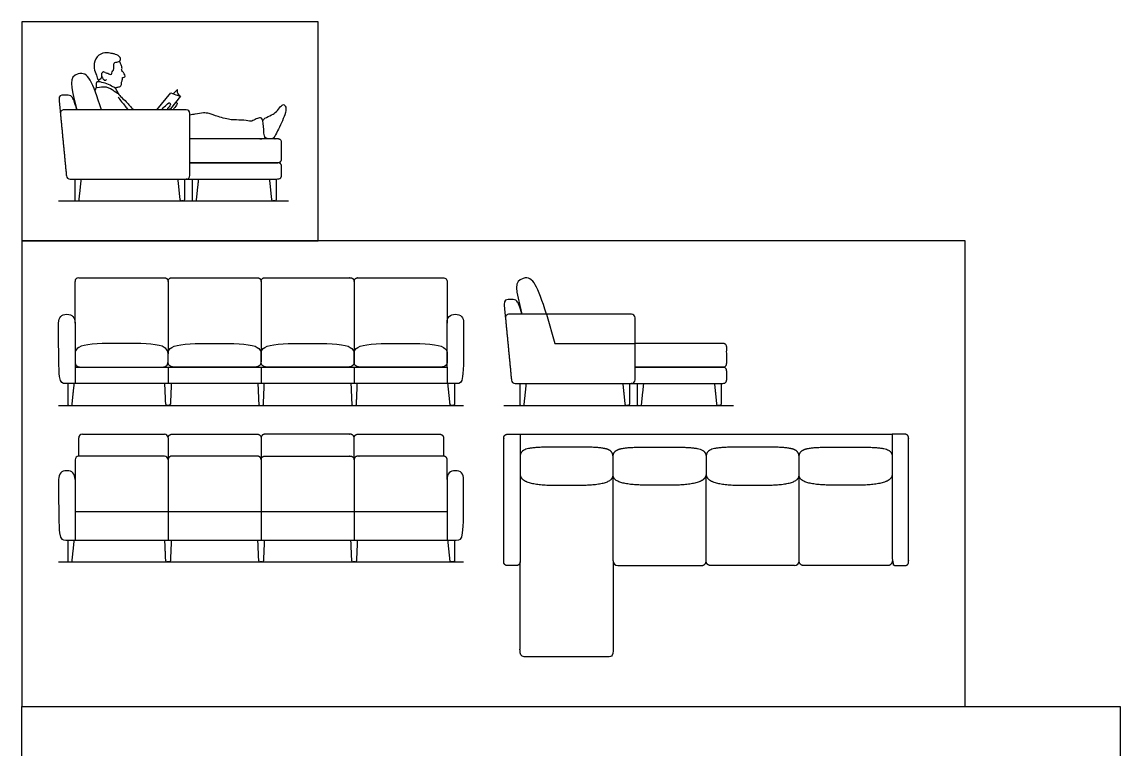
# Model space of a CAD drawing. Header units: metres. Extents: x 0 to 74.2, y -1.2 to 25.5.
# Drawn here: x 27.94 to 35.59, y 17.63 to 22.7 of the extents above; entities that cross this region are included whole.
import ezdxf

# ---------------------------------------------------------------- set-up
doc = ezdxf.new("R2010")
doc.units = ezdxf.units.M
doc.header["$MEASUREMENT"] = 0
for name, color, linetype, true_color in [('AG-DETAIL-DIAGRAM', 7, 'Continuous', 0xccff66), ('AG-DETAILS', 7, 'Continuous', 0x66ffff), ('AG-DIAGRAM', 7, 'Continuous', 0xfecc66), ('AG-FURNITURE', 7, 'Continuous', 0x66ccff), ('AG-PEOPLE', 7, 'Continuous', 0xfc6666), ('X-VPRT', 6, 'Continuous', 0xff00ff)]:
    doc.layers.add(name, color=color, linetype=linetype, true_color=true_color)

msp = doc.modelspace()

# ---------------------------------------------------------------- linework, layer by layer
at = {"layer": 'AG-DETAIL-DIAGRAM'}
msp.add_lwpolyline([(31.5925, 20.6609), (31.6497, 20.4577), (32.2085, 20.4577)], dxfattribs=at)
at = {"layer": 'AG-DETAILS'}
for p, q in [((28.3096, 20.2926), (28.3096, 20.1783)), ((30.9004, 20.2926), (30.9004, 20.1783)), ((28.3097, 19.5097), (28.3097, 19.0887)), ((30.9004, 19.5097), (30.9004, 19.0887)), ((28.3097, 19.2874), (30.9004, 19.2874))]:
    msp.add_line(p, q, dxfattribs=at)
for points in [[(28.9573, 20.2926), (28.9573, 20.1783)], [(29.605, 20.2926), (29.605, 20.1783)], [(30.2527, 20.2926), (30.2527, 20.1783)], [(28.9573, 19.6475), (28.9573, 19.0887)], [(29.605, 19.6475), (29.605, 19.0887)], [(30.2527, 19.6475), (30.2527, 19.0887)]]:
    msp.add_lwpolyline(points, dxfattribs=at)
at = {"layer": 'AG-DIAGRAM'}
for p, q in [((28.1953, 21.4492), (29.7963, 21.4492)), ((28.1953, 20.0259), (31.0147, 20.0259)), ((31.2941, 20.0259), (32.8951, 20.0259)), ((28.1953, 18.9363), (31.0147, 18.9363))]:
    msp.add_line(p, q, dxfattribs=at)
at = {"layer": 'AG-FURNITURE'}
for p, q in [((28.3096, 20.5993), (28.3096, 20.8895)), ((28.335, 20.9149), (28.9319, 20.9149)), ((28.3605, 19.8253), (28.9319, 19.8253)), ((31.4081, 19.8253), (33.9996, 19.8253)), ((28.3351, 19.6729), (28.3351, 19.7999)), ((28.9573, 19.7999), (28.9573, 19.6475)), ((30.2527, 19.6475), (30.2527, 19.7999)), ((28.9319, 19.6729), (28.3351, 19.6729)), ((32.0557, 18.943), (32.0557, 19.5418)), ((32.7034, 18.943), (32.7034, 19.5418)), ((32.7034, 18.943), (32.7034, 19.5418)), ((33.3511, 18.943), (33.3511, 19.5418)), ((32.0878, 18.9109), (32.6713, 18.9109)), ((33.319, 18.9109), (32.7355, 18.9109))]:
    msp.add_line(p, q, dxfattribs=at)
for points in [[(28.9573, 20.8895), (28.9573, 20.3848)], [(29.605, 20.8895), (29.605, 20.3848)], [(30.2527, 20.8895), (30.2527, 20.3848)], [(29.605, 19.7999), (29.605, 19.6475)]]:
    msp.add_lwpolyline(points, dxfattribs=at)
for centre, radius, start, end in [((28.2331, 22.0588), 0.0254, 90, 185.5), ((29.0843, 22.0588), 0.0254, 0, 90), ((28.2747, 21.627), 0.0254, 185.5, 270), ((29.0843, 21.627), 0.0254, 270, 0), ((28.3164, 21.4574), 0.00824, 180, 270), ((28.3298, 21.4574), 0.00824, 270, 354.05714), ((29.05, 21.4574), 0.00824, 185.94286, 270), ((29.0634, 21.4574), 0.00824, 270, 0), ((29.1338, 21.4574), 0.00824, 180, 270), ((29.1472, 21.4574), 0.00824, 270, 354.05714), ((29.6881, 21.4574), 0.00824, 185.94286, 270), ((29.7015, 21.4574), 0.00824, 270, 0), ((28.335, 20.8895), 0.0254, 90, 180), ((31.3319, 20.6355), 0.0254, 90, 185.5), ((32.1831, 20.6355), 0.0254, 0, 90), ((31.3735, 20.2037), 0.0254, 185.5, 270), ((32.1831, 20.2037), 0.0254, 270, 0), ((28.2676, 20.0341), 0.00824, 180, 270), ((28.281, 20.0341), 0.00824, 270, 354.05714), ((28.9502, 20.035, 0.2674), 0.00918, 182.47645, 270), ((28.9644, 20.035, 0.2674), 0.00918, 270, 357.52355), ((29.5979, 20.035, 0.2674), 0.00918, 182.47645, 270), ((29.6121, 20.035, 0.2674), 0.00918, 270, 357.52355), ((30.2457, 20.035, 0.2674), 0.00918, 182.47645, 270), ((30.2598, 20.035, 0.2674), 0.00918, 270, 357.52355), ((31.4152, 20.0341), 0.00824, 180, 270), ((31.4286, 20.0341), 0.00824, 270, 354.05714), ((32.1488, 20.0341), 0.00824, 185.94286, 270), ((32.1622, 20.0341), 0.00824, 270, 0), ((32.2326, 20.0341), 0.00824, 180, 270), ((32.246, 20.0341), 0.00824, 270, 354.05714), ((32.7869, 20.0341), 0.00824, 185.94286, 270), ((32.8003, 20.0341), 0.00824, 270, 0), ((28.3605, 19.7999), 0.0254, 90, 180), ((28.9319, 19.7999), 0.0254, 360, 90), ((28.3351, 19.6475), 0.0254, 90, 180), ((28.9319, 19.6475), 0.0254, 0, 90), ((28.2677, 18.9446), 0.00824, 180, 270), ((28.2811, 18.9446), 0.00824, 270, 354.05714), ((28.9502, 18.9455), 0.00918, 182.47645, 270), ((28.9644, 18.9455), 0.00918, 270, 357.52355), ((29.5979, 18.9455), 0.00918, 182.47645, 270), ((29.6121, 18.9455), 0.00918, 270, 357.52355), ((30.2457, 18.9455), 0.00918, 182.47645, 270), ((30.2598, 18.9455), 0.00918, 270, 357.52355), ((32.0878, 18.943), 0.0321, 180, 270), ((33.319, 18.943), 0.0321, 270, 360)]:
    msp.add_arc(centre, radius, start, end, dxfattribs=at)
for points, knots in [([(28.4937, 22.0842), (28.4311, 22.2765), (28.402, 22.3553), (28.3312, 22.3339), (28.2637, 22.3132), (28.2773, 22.2645), (28.3223, 22.0842)], [-1.051115, -1.051115, -1.051115, -1.051115, 0.092872, 0.092872, 0.092872, 1.100489, 1.100489, 1.100489, 1.100489]), ([(28.3223, 22.0842), (28.3053, 22.14), (28.2911, 22.1858), (28.2485, 22.1858), (28.2339, 22.1858), (28.1953, 22.1858), (28.1986, 22.1515), (28.2017, 22.1197), (28.2048, 22.088), (28.2078, 22.0563)], [0.0037478, 0.0037478, 0.0037478, 0.0037478, 0.1850645, 0.370129, 0.5551935, 0.740258, 0.740258, 0.740258, 0.9863857, 0.9863857, 0.9863857, 0.9863857]), ([(31.5925, 20.6609), (31.5299, 20.8532), (31.5008, 20.932), (31.43, 20.9106), (31.3625, 20.8899), (31.3761, 20.8412), (31.4211, 20.6609)], [-1.051115, -1.051115, -1.051115, -1.051115, 0.092872, 0.092872, 0.092872, 1.100489, 1.100489, 1.100489, 1.100489]), ([(31.4211, 20.6609), (31.4041, 20.7167), (31.3899, 20.7625), (31.3473, 20.7625), (31.3327, 20.7625), (31.2941, 20.7625), (31.2974, 20.7282), (31.3005, 20.6965), (31.3036, 20.6647), (31.3066, 20.633)], [0.0037478, 0.0037478, 0.0037478, 0.0037478, 0.1850645, 0.370129, 0.5551935, 0.740258, 0.740258, 0.740258, 0.9863857, 0.9863857, 0.9863857, 0.9863857]), ([(28.97, 20.1783), (30.6972, 20.1783), (30.8369, 20.1783), (30.9639, 20.1783), (30.9894, 20.1783), (31.0147, 20.1783), (31.0147, 20.3762), (31.0147, 20.5993), (31.0147, 20.6403), (30.9957, 20.6609), (30.9576, 20.6609), (30.9195, 20.6609), (30.9004, 20.6403), (30.9004, 20.5993), (30.9004, 20.497), (30.9004, 20.3948), (30.9004, 20.2926), (30.7861, 20.2926), (30.6718, 20.2926), (28.97, 20.2926), (28.5382, 20.2926), (28.4239, 20.2926), (28.3096, 20.2926), (28.3096, 20.3948), (28.3096, 20.497), (28.3096, 20.5993), (28.3096, 20.6403), (28.2906, 20.6609), (28.2525, 20.6609), (28.2144, 20.6609), (28.1953, 20.6403), (28.1953, 20.5993), (28.1953, 20.3762), (28.1953, 20.1783), (28.2206, 20.1783), (28.2461, 20.1783), (28.3731, 20.1783), (28.5128, 20.1783), (28.97, 20.1783)], [-3.270833, -3.270833, -3.270833, -3.270833, -1.895833, -1.895833, -1.895833, -1.142701, -0.389568, -0.389568, -0.389568, 0, 0, 0, 0.389568, 0.389568, 0.389568, 1.395833, 1.395833, 1.395833, 2.520833, 2.520833, 2.520833, 3.645833, 3.645833, 3.645833, 4.652099, 4.652099, 4.652099, 5.041667, 5.041667, 5.041667, 5.431235, 5.431235, 5.431235, 6.184367, 6.9375, 6.9375, 6.9375, 8.3125, 8.3125, 8.3125, 8.3125]), ([(28.355, 20.2926), (28.3096, 20.2926), (28.3096, 20.3422), (28.3096, 20.3716), (28.3096, 20.4577), (28.56, 20.4577), (28.6335, 20.4577), (28.7069, 20.4577), (28.9573, 20.4577), (28.9573, 20.3716), (28.9573, 20.3422), (28.9573, 20.2926), (28.9119, 20.2926), (28.7284, 20.2926), (28.5385, 20.2926), (28.355, 20.2926)], [-1.815711, -1.815711, -1.815711, -1.815711, -1.361783, -0.907855, -0.453928, 0, 0, 0, 0.453928, 0.907855, 1.361783, 1.815711, 1.815711, 1.815711, 3.684426, 3.684426, 3.684426, 3.684426]), ([(29.5595, 20.2926), (29.605, 20.2926), (29.605, 20.3422), (29.605, 20.3716), (29.605, 20.4577), (29.3545, 20.4577), (29.2811, 20.4577), (29.2077, 20.4577), (28.9572, 20.4577), (28.9572, 20.3716), (28.9572, 20.3422), (28.9572, 20.2926), (29.0026, 20.2926), (29.1862, 20.2926), (29.376, 20.2926), (29.5595, 20.2926)], [-1.815711, -1.815711, -1.815711, -1.815711, -1.361783, -0.907855, -0.453928, 0, 0, 0, 0.453928, 0.907855, 1.361783, 1.815711, 1.815711, 1.815711, 3.684426, 3.684426, 3.684426, 3.684426]), ([(30.2073, 20.2926), (30.2527, 20.2926), (30.2527, 20.3422), (30.2527, 20.3716), (30.2527, 20.4577), (30.0023, 20.4577), (29.9288, 20.4577), (29.8554, 20.4577), (29.605, 20.4577), (29.605, 20.3716), (29.605, 20.3422), (29.605, 20.2926), (29.6504, 20.2926), (29.8339, 20.2926), (30.0238, 20.2926), (30.2073, 20.2926)], [-1.815711, -1.815711, -1.815711, -1.815711, -1.361783, -0.907855, -0.453928, 0, 0, 0, 0.453928, 0.907855, 1.361783, 1.815711, 1.815711, 1.815711, 3.684426, 3.684426, 3.684426, 3.684426]), ([(30.855, 20.2926), (30.9004, 20.2926), (30.9004, 20.3422), (30.9004, 20.3716), (30.9004, 20.4577), (30.65, 20.4577), (30.5766, 20.4577), (30.5031, 20.4577), (30.2527, 20.4577), (30.2527, 20.3716), (30.2527, 20.3422), (30.2527, 20.2926), (30.2981, 20.2926), (30.4816, 20.2926), (30.6715, 20.2926), (30.855, 20.2926)], [-1.815711, -1.815711, -1.815711, -1.815711, -1.361783, -0.907855, -0.453928, 0, 0, 0, 0.453928, 0.907855, 1.361783, 1.815711, 1.815711, 1.815711, 3.684426, 3.684426, 3.684426, 3.684426]), ([(28.3097, 19.5097), (28.3097, 19.5508), (28.2906, 19.5713), (28.2525, 19.5713), (28.2144, 19.5713), (28.1954, 19.5508), (28.1954, 19.5097), (28.1954, 19.2866), (28.1954, 19.0887), (28.2207, 19.0887), (28.2462, 19.0887), (28.3732, 19.0887), (28.5129, 19.0887), (28.97, 19.0887), (30.6972, 19.0887), (30.8369, 19.0887), (30.9639, 19.0887), (30.9894, 19.0887), (31.0147, 19.0887), (31.0147, 19.2866), (31.0147, 19.5097), (31.0147, 19.5508), (30.9957, 19.5713), (30.9576, 19.5713), (30.9195, 19.5713), (30.9004, 19.5508), (30.9004, 19.5097)], [-6.931235, -6.931235, -6.931235, -6.931235, -6.541667, -6.541667, -6.541667, -6.152099, -6.152099, -6.152099, -5.398966, -4.645833, -4.645833, -4.645833, -3.270833, -3.270833, -3.270833, -1.895833, -1.895833, -1.895833, -1.142701, -0.389568, -0.389568, -0.389568, 0, 0, 0, 0.389568, 0.389568, 0.389568, 0.389568])]:
    msp.add_open_spline(points, degree=3, knots=knots, dxfattribs=at)
for points in [[(28.2078, 22.0563), (28.2286, 21.8404), (28.2494, 21.6245)], [(29.0843, 22.0842), (28.6587, 22.0842), (28.2331, 22.0842)], [(29.1097, 21.627), (29.1097, 21.8429), (29.1097, 22.0588)], [(28.2747, 21.6016), (28.6795, 21.6016), (29.0843, 21.6016)], [(28.3082, 21.6016), (28.3082, 21.5295), (28.3082, 21.4574)], [(28.338, 21.4566), (28.3456, 21.5291), (28.3531, 21.6016)], [(29.0418, 21.4566), (29.0343, 21.5291), (29.0267, 21.6016)], [(29.0716, 21.6016), (29.0716, 21.5295), (29.0716, 21.4574)], [(29.1255, 21.6016), (29.1255, 21.5295), (29.1255, 21.4574)], [(29.1554, 21.4566), (29.1629, 21.5291), (29.1705, 21.6016)], [(29.6799, 21.4566), (29.6724, 21.5291), (29.6648, 21.6016)], [(29.7097, 21.6016), (29.7097, 21.5295), (29.7097, 21.4574)], [(28.3164, 21.4492), (28.3231, 21.4492), (28.3298, 21.4492)], [(29.0634, 21.4492), (29.0567, 21.4492), (29.05, 21.4492)], [(29.1338, 21.4492), (29.1405, 21.4492), (29.1472, 21.4492)], [(29.7015, 21.4492), (29.6948, 21.4492), (29.6881, 21.4492)], [(32.1831, 20.6609), (31.7575, 20.6609), (31.3319, 20.6609)], [(31.3066, 20.633), (31.3274, 20.4171), (31.3482, 20.2012)], [(32.2085, 20.2037), (32.2085, 20.4196), (32.2085, 20.6355)], [(28.2594, 20.1783), (28.2594, 20.1062), (28.2594, 20.0341)], [(28.2892, 20.0333), (28.2967, 20.1058), (28.3043, 20.1783)], [(28.9411, 20.0347, 0.2674), (28.938, 20.1065, 0.2674), (28.9348, 20.1783, 0.2674)], [(28.9798, 20.1783, 0.2674), (28.9767, 20.1065, 0.2674), (28.9736, 20.0347, 0.2674)], [(29.5826, 20.1783, 0.2674), (29.5857, 20.1065, 0.2674), (29.5888, 20.0347, 0.2674)], [(29.6213, 20.0347, 0.2674), (29.6244, 20.1065, 0.2674), (29.6275, 20.1783, 0.2674)], [(30.2303, 20.1783, 0.2674), (30.2334, 20.1065, 0.2674), (30.2365, 20.0347, 0.2674)], [(30.269, 20.0347, 0.2674), (30.2721, 20.1065, 0.2674), (30.2752, 20.1783, 0.2674)], [(31.3735, 20.1783), (31.7783, 20.1783), (32.1831, 20.1783)], [(31.407, 20.1783), (31.407, 20.1062), (31.407, 20.0341)], [(31.4368, 20.0333), (31.4444, 20.1058), (31.4519, 20.1783)], [(32.1406, 20.0333), (32.1331, 20.1058), (32.1255, 20.1783)], [(32.1704, 20.1783), (32.1704, 20.1062), (32.1704, 20.0341)], [(32.2243, 20.1783), (32.2243, 20.1062), (32.2243, 20.0341)], [(32.2542, 20.0333), (32.2617, 20.1058), (32.2693, 20.1783)], [(32.7787, 20.0333), (32.7712, 20.1058), (32.7636, 20.1783)], [(32.8085, 20.1783), (32.8085, 20.1062), (32.8085, 20.0341)], [(28.2676, 20.0259), (28.2743, 20.0259), (28.281, 20.0259)], [(28.9644, 20.0259, 0.2674), (28.9573, 20.0259, 0.2674), (28.9502, 20.0259, 0.2674)], [(29.5979, 20.0259, 0.2674), (29.605, 20.0259, 0.2674), (29.6121, 20.0259, 0.2674)], [(30.2457, 20.0259, 0.2674), (30.2527, 20.0259, 0.2674), (30.2598, 20.0259, 0.2674)], [(31.4152, 20.0259), (31.4219, 20.0259), (31.4286, 20.0259)], [(32.1622, 20.0259), (32.1555, 20.0259), (32.1488, 20.0259)], [(32.2326, 20.0259), (32.2393, 20.0259), (32.246, 20.0259)], [(32.8003, 20.0259), (32.7936, 20.0259), (32.7869, 20.0259)], [(31.4081, 19.8253), (31.4081, 19.7452), (31.4081, 19.6652)], [(28.3097, 19.6475), (28.3097, 19.5786), (28.3097, 19.5097)], [(28.2594, 19.0887), (28.2594, 19.0166), (28.2594, 18.9446)], [(28.2893, 18.9437), (28.2968, 19.0162), (28.3044, 19.0887)], [(28.9411, 18.9451), (28.938, 19.0169), (28.9348, 19.0887)], [(28.9798, 19.0887), (28.9767, 19.0169), (28.9736, 18.9451)], [(29.5888, 18.9451), (29.5857, 19.0169), (29.5826, 19.0887)], [(29.6275, 19.0887), (29.6244, 19.0169), (29.6213, 18.9451)], [(30.2365, 18.9451), (30.2334, 19.0169), (30.2303, 19.0887)], [(30.2752, 19.0887), (30.2721, 19.0169), (30.269, 18.9451)], [(28.2677, 18.9363), (28.2744, 18.9363), (28.2811, 18.9363)], [(28.9644, 18.9363), (28.9573, 18.9363), (28.9502, 18.9363)], [(29.6121, 18.9363), (29.605, 18.9363), (29.5979, 18.9363)], [(30.2598, 18.9363), (30.2527, 18.9363), (30.2457, 18.9363)]]:
    msp.add_open_spline(points, degree=2, dxfattribs=at)
for points, weights, degree, knots in [([(29.1097, 21.7159), (29.4411, 21.7159), (29.7224, 21.7159), (29.7478, 21.7159), (29.7478, 21.7413), (29.7478, 21.773), (29.7478, 21.8556), (29.7478, 21.881), (29.7224, 21.881), (29.4411, 21.881), (29.1097, 21.881)], [1, 1, 1, 0.707106781187, 1, 1, 1, 0.707106781187, 1, 1, 1], 2, [0.28461, 0.28461, 0.28461, 2.1309, 2.1309, 2.261799, 2.261799, 2.470133, 2.470133, 2.601032, 2.601032, 4.447322, 4.447322, 4.447322]), ([(29.0843, 21.6016), (29.0542, 21.6016), (29.0542, 21.6016), (29.4176, 21.6016), (29.7224, 21.6016), (29.7478, 21.6016), (29.7478, 21.627), (29.7478, 21.6587), (29.7478, 21.6905), (29.7478, 21.7159), (29.7224, 21.7159), (29.4411, 21.7159), (29.1097, 21.7159)], [0.999999796836, 0.999999898418, 1, 1, 1, 0.707106781187, 1, 1, 1, 0.707106781187, 1, 1, 1], 2, [0.1309, 0.1309, 0.1309, 0.1309, 0.1309, 2.1309, 2.1309, 2.261799, 2.261799, 2.470133, 2.470133, 2.601032, 2.601032, 4.447322, 4.447322, 4.447322]), ([(28.9573, 20.8895), (28.9572, 20.9149), (28.9826, 20.9149), (29.2875, 20.9149), (29.5796, 20.9149), (29.605, 20.9149), (29.605, 20.8895)], [0.999999860338, 0.707106851018, 1, 1, 1, 0.707106851018, 0.999999860338], 2, [-0.416667, -0.416667, -0.416667, -0.285767, -0.285767, 1.6309, 1.6309, 1.761799, 1.761799, 1.761799]), ([(29.605, 20.8895), (29.605, 20.9149), (29.6304, 20.9149), (29.9224, 20.9149), (30.2273, 20.9149), (30.2527, 20.9149), (30.2527, 20.8895)], [0.999999860338, 0.707106851018, 1, 1, 1, 0.707106781187, 1], 2, [1.761799, 1.761799, 1.761799, 1.892699, 1.892699, 3.809366, 3.809366, 3.940265, 3.940265, 3.940265]), ([(30.2527, 20.8895), (30.2527, 20.9149), (30.2781, 20.9149), (30.5766, 20.9149), (30.875, 20.9149), (30.9004, 20.9149), (30.9004, 20.8895), (30.9004, 20.8409), (30.9004, 20.5993)], [0.999999860338, 0.707106851018, 1, 1, 1, 0.707106781187, 1, 1, 1], 2, [3.940265, 3.940265, 3.940265, 4.071165, 4.071165, 5.987832, 5.987832, 6.118731, 6.118731, 6.437131, 6.437131, 6.437131]), ([(32.2085, 20.2926), (32.5399, 20.2926), (32.8212, 20.2926), (32.8466, 20.2926), (32.8466, 20.318), (32.8466, 20.3497), (32.8466, 20.4323), (32.8466, 20.4577), (32.8212, 20.4577), (32.5399, 20.4577), (32.2085, 20.4577)], [1, 1, 1, 0.707106781187, 1, 1, 1, 0.707106781187, 1, 1, 1], 2, [0.28461, 0.28461, 0.28461, 2.1309, 2.1309, 2.261799, 2.261799, 2.470133, 2.470133, 2.601032, 2.601032, 4.447322, 4.447322, 4.447322]), ([(32.1831, 20.1783), (32.153, 20.1783), (32.153, 20.1783), (32.5164, 20.1783), (32.8212, 20.1783), (32.8466, 20.1783), (32.8466, 20.2037), (32.8466, 20.2354), (32.8466, 20.2672), (32.8466, 20.2926), (32.8212, 20.2926), (32.5399, 20.2926), (32.2085, 20.2926)], [0.999999796836, 0.999999898418, 1, 1, 1, 0.707106781187, 1, 1, 1, 0.707106781187, 1, 1, 1], 2, [0.1309, 0.1309, 0.1309, 0.1309, 0.1309, 2.1309, 2.1309, 2.261799, 2.261799, 2.470133, 2.470133, 2.601032, 2.601032, 4.447322, 4.447322, 4.447322]), ([(30.9507, 20.1783), (30.9507, 20.1062), (30.9507, 20.0341), (30.9507, 20.0259), (30.9425, 20.0259), (30.9358, 20.0259), (30.9291, 20.0259), (30.9216, 20.0259), (30.9209, 20.0333), (30.9133, 20.1058), (30.9058, 20.1783)], [1, 1, 1, 0.707106781187, 1, 1, 1, 0.742811050435, 1, 1, 1], 2, [0.041667, 0.041667, 0.041667, 0.51462, 0.51462, 0.557105, 0.557105, 0.601049, 0.601049, 0.640728, 0.640728, 1.119053, 1.119053, 1.119053]), ([(28.9573, 19.7999), (28.9573, 19.8253), (28.9827, 19.8253), (29.2876, 19.8253), (29.5796, 19.8253), (29.605, 19.8253), (29.605, 19.7999)], [1, 0.707106781187, 1, 1, 1, 0.707106781187, 1], 2, [-2.595133, -2.595133, -2.595133, -2.464233, -2.464233, -0.547566, -0.547566, -0.416667, -0.416667, -0.416667]), ([(30.2527, 19.7999), (30.2527, 19.8253), (30.2273, 19.8253), (29.9225, 19.8253), (29.6304, 19.8253), (29.605, 19.8253), (29.605, 19.7999)], [1, 0.707106781187, 1, 1, 1, 0.707106781187, 1], 2, [-2.595133, -2.595133, -2.595133, -2.464233, -2.464233, -0.547566, -0.547566, -0.416667, -0.416667, -0.416667]), ([(30.2527, 19.7999), (30.2527, 19.8253), (30.2781, 19.8253), (30.4116, 19.8253), (30.5576, 19.8253), (30.7037, 19.8253), (30.8497, 19.8253), (30.8751, 19.8253), (30.8751, 19.7999), (30.8751, 19.7364), (30.8751, 19.6729)], [1, 0.707106781187, 1, 1, 1, 1, 1, 0.707106781187, 1, 1, 1], 2, [0.5, 0.5, 0.5, 0.6309, 0.6309, 1.589233, 1.589233, 2.547566, 2.547566, 2.678466, 2.678466, 3.095133, 3.095133, 3.095133]), ([(31.4081, 19.6652), (31.4081, 19.3), (31.4081, 18.9363), (31.4081, 18.9109), (31.3827, 18.9109), (31.3638, 18.9109), (31.3195, 18.9109), (31.2941, 18.9109), (31.2941, 18.9363), (31.2941, 19.3681), (31.2941, 19.7999), (31.2941, 19.8253), (31.3195, 19.8253), (31.3638, 19.8253), (31.4081, 19.8253)], [1, 1, 1, 0.707106781187, 1, 1, 1, 0.707106781187, 1, 1, 1, 0.707106781187, 1, 1, 1], 2, [3.963639, 3.963639, 3.963639, 6.349919, 6.349919, 6.480818, 6.480818, 6.771371, 6.771371, 6.902271, 6.902271, 9.735604, 9.735604, 9.866504, 9.866504, 10.157057, 10.157057, 10.157057]), ([(33.9996, 19.8253), (34.0438, 19.8253), (34.0881, 19.8253), (34.1135, 19.8253), (34.1135, 19.7999), (34.1135, 19.3681), (34.1135, 18.9363), (34.1135, 18.9109), (34.0881, 18.9109), (34.0438, 18.9109), (34.0249, 18.9109), (33.9995, 18.9109), (33.9995, 18.9363), (33.9995, 19.3), (33.9995, 19.6652), (33.9995, 19.7452), (33.9996, 19.8253)], [1, 1, 1, 0.707106781186, 1, 1, 1, 0.707106781187, 1, 1, 1, 0.707106781187, 1, 1, 1, 1, 1], 2, [0.398134, 0.398134, 0.398134, 0.688648, 0.688648, 0.819548, 0.819548, 3.652881, 3.652881, 3.783781, 3.783781, 4.074334, 4.074334, 4.205234, 4.205234, 6.591513, 6.591513, 6.989646, 6.989646, 6.989646]), ([(32.0557, 19.5418), (32.0557, 19.4697), (31.8845, 19.4697), (31.7321, 19.4697), (31.5797, 19.4697), (31.4081, 19.4697), (31.4081, 19.549), (31.4081, 19.6134), (31.4081, 19.6305), (31.4081, 19.6652), (31.4081, 19.7361), (31.479, 19.7361), (31.7321, 19.7361), (31.987, 19.7361), (32.0557, 19.7361), (32.0557, 19.6652), (32.0557, 19.6305), (32.0557, 19.6134), (32.0557, 19.5418)], [1, 1, 1, 1, 1, 1, 1.03547531632, 1.03547531632, 1.03547531632, 1.03547531632, 1.03547531632, 1.03547531632, 1.03547531632, 1.03547531632, 1.03547531632, 1.03547531632, 1.03547531632, 1.03547531632, 1], 3, [-0.124057, -0.124057, -0.124057, -0.124057, 1.172353, 1.172353, 1.172353, 2.493197, 2.493197, 2.493197, 2.661546, 2.661546, 2.661546, 3.957963, 3.957963, 3.957963, 5.25438, 5.25438, 5.25438, 5.422744, 5.422744, 5.422744, 5.422744]), ([(32.0557, 19.5418), (32.0557, 19.4697), (32.227, 19.4697), (32.3794, 19.4697), (32.5318, 19.4697), (32.7034, 19.4697), (32.7034, 19.549), (32.7034, 19.6134), (32.7034, 19.6305), (32.7034, 19.6652), (32.7034, 19.7361), (32.6325, 19.7361), (32.3794, 19.7361), (32.1245, 19.7361), (32.0557, 19.7361), (32.0557, 19.6652), (32.0557, 19.6305), (32.0557, 19.6134), (32.0557, 19.5418)], [1, 1, 1, 1, 1, 1, 1.03547531632, 1.03547531632, 1.03547531632, 1.03547531632, 1.03547531632, 1.03547531632, 1.03547531632, 1.03547531632, 1.03547531632, 1.03547531632, 1.03547531632, 1.03547531632, 1], 3, [-0.124057, -0.124057, -0.124057, -0.124057, 1.172353, 1.172353, 1.172353, 2.493197, 2.493197, 2.493197, 2.661546, 2.661546, 2.661546, 3.957963, 3.957963, 3.957963, 5.25438, 5.25438, 5.25438, 5.422744, 5.422744, 5.422744, 5.422744]), ([(33.3511, 19.5418), (33.3511, 19.4697), (33.1798, 19.4697), (33.0274, 19.4697), (32.875, 19.4697), (32.7034, 19.4697), (32.7034, 19.549), (32.7034, 19.6134), (32.7034, 19.6305), (32.7034, 19.6652), (32.7034, 19.7361), (32.7743, 19.7361), (33.0274, 19.7361), (33.2823, 19.7361), (33.3511, 19.7361), (33.3511, 19.6652), (33.3511, 19.6305), (33.3511, 19.6134), (33.3511, 19.5418)], [1, 1, 1, 1, 1, 1, 1.03547531632, 1.03547531632, 1.03547531632, 1.03547531632, 1.03547531632, 1.03547531632, 1.03547531632, 1.03547531632, 1.03547531632, 1.03547531632, 1.03547531632, 1.03547531632, 1], 3, [-0.124057, -0.124057, -0.124057, -0.124057, 1.172353, 1.172353, 1.172353, 2.493197, 2.493197, 2.493197, 2.661546, 2.661546, 2.661546, 3.957963, 3.957963, 3.957963, 5.25438, 5.25438, 5.25438, 5.422744, 5.422744, 5.422744, 5.422744]), ([(33.3511, 19.5418), (33.3511, 19.4697), (33.5223, 19.4697), (33.6747, 19.4697), (33.8271, 19.4697), (33.9995, 19.4697), (33.9995, 19.549), (33.9995, 19.6134), (33.9995, 19.6305), (33.9995, 19.6652), (33.9995, 19.7361), (33.9286, 19.7361), (33.6747, 19.7361), (33.4198, 19.7361), (33.3511, 19.7361), (33.3511, 19.6652), (33.3511, 19.6305), (33.3511, 19.6134), (33.3511, 19.5418)], [1, 1, 1, 1, 1, 1, 1.03547531632, 1.03547531632, 1.03547531632, 1.03547531632, 1.03547531632, 1.03547531632, 1.03547531632, 1.03547531632, 1.03547531632, 1.03547531632, 1.03547531632, 1.03547531632, 1], 3, [-0.124057, -0.124057, -0.124057, -0.124057, 1.172353, 1.172353, 1.172353, 2.493197, 2.493197, 2.493197, 2.661546, 2.661546, 2.661546, 3.957963, 3.957963, 3.957963, 5.25438, 5.25438, 5.25438, 5.422744, 5.422744, 5.422744, 5.422744]), ([(29.605, 19.6475), (29.605, 19.6729), (29.5796, 19.6729), (29.2875, 19.6729), (28.9827, 19.6729), (28.9573, 19.6729), (28.9573, 19.6475)], [1, 0.707106949774, 1.00000013966, 1.00000013966, 1.00000013966, 0.707106949774, 1], 2, [-2.958333, -2.958333, -2.958333, -2.827434, -2.827434, -0.910767, -0.910767, -0.779867, -0.779867, -0.779867]), ([(29.605, 19.6475), (29.605, 19.6729), (29.6304, 19.6729), (29.9225, 19.6729), (30.2273, 19.6729), (30.2527, 19.6729), (30.2527, 19.6475)], [1, 0.707106949774, 1.00000013966, 1.00000013966, 1.00000013966, 0.707106949774, 1], 2, [-2.958333, -2.958333, -2.958333, -2.827434, -2.827434, -0.910767, -0.910767, -0.779867, -0.779867, -0.779867]), ([(30.9005, 19.5097), (30.9005, 19.5786), (30.9005, 19.6475), (30.9005, 19.6729), (30.8751, 19.6729), (30.6003, 19.6729), (30.2781, 19.6729), (30.2527, 19.6729), (30.2527, 19.6475)], [1, 1, 1, 0.707106781186, 1, 1, 1, 0.707106781187, 1], 2, [-5.755534, -5.755534, -5.755534, -5.303466, -5.303466, -5.172566, -5.172566, -3.089233, -3.089233, -2.958333, -2.958333, -2.958333]), ([(30.9507, 19.0887), (30.9507, 19.0166), (30.9507, 18.9446), (30.9507, 18.9363), (30.9425, 18.9363), (30.9358, 18.9363), (30.9291, 18.9363), (30.9216, 18.9363), (30.9209, 18.9437), (30.9133, 19.0162), (30.9058, 19.0887)], [1, 1, 1, 0.707106781187, 1, 1, 1, 0.742811050435, 1, 1, 1], 2, [0.041667, 0.041667, 0.041667, 0.51462, 0.51462, 0.557105, 0.557105, 0.601049, 0.601049, 0.640728, 0.640728, 1.119053, 1.119053, 1.119053]), ([(32.0557, 18.943), (32.0557, 18.6743), (32.0557, 18.308), (32.0557, 18.2759), (32.0236, 18.2759), (31.7385, 18.2759), (31.4402, 18.2759), (31.4081, 18.2759), (31.4081, 18.308), (31.4081, 18.6222), (31.4081, 18.9363)], [1, 1, 1, 0.707106781187, 1, 1, 1, 0.707106794338, 0.999999973697, 0.999999973697, 0.999999973697], 2, [3.090098, 3.090098, 3.090098, 3.860226, 3.860226, 4.025728, 4.025728, 5.898337, 5.898337, 6.06384, 6.06384, 8.125144, 8.125144, 8.125144]), ([(33.9995, 18.943), (33.9995, 18.9109), (33.9674, 18.9109), (33.6749, 18.9109), (33.3832, 18.9109), (33.3511, 18.9109), (33.3511, 18.943)], [1, 0.707106803638, 1, 1, 1, 0.707106781187, 1], 2, [-6.06384, -6.06384, -6.06384, -5.898337, -5.898337, -4.025728, -4.025728, -3.860226, -3.860226, -3.860226])]:
    msp.add_rational_spline(points, weights, degree=degree, knots=knots, dxfattribs=at)
for points, weights in [([(28.9319, 20.9149), (28.9573, 20.9149), (28.9573, 20.8895)], [1, 0.707106851018, 0.999999860337]), ([(32.6713, 18.9109), (32.7034, 18.9109), (32.7034, 18.943)], [1, 0.707106851018, 0.999999860338]), ([(32.7355, 18.9109), (32.7034, 18.9109), (32.7034, 18.943)], [1, 0.707106851018, 0.999999860338])]:
    msp.add_rational_spline(points, weights, degree=2, dxfattribs=at)
at = {"layer": 'AG-PEOPLE'}
for p, q in [((28.8785, 22.0842), (28.976, 22.2016)), ((29.0447, 22.178), (28.9754, 22.0917))]:
    msp.add_line(p, q, dxfattribs=at)
msp.add_lwpolyline([(29.0229, 22.2261), (28.9938, 22.1952)], dxfattribs=at)
for points, knots in [([(28.519, 22.3447), (28.5283, 22.3367), (28.5406, 22.341), (28.5472, 22.3295), (28.5675, 22.3295), (28.5658, 22.3505), (28.5811, 22.3595), (28.5782, 22.3828), (28.5789, 22.4025), (28.5843, 22.4156), (28.6158, 22.4169), (28.6239, 22.4276), (28.6269, 22.4428), (28.6187, 22.4564), (28.5992, 22.4661), (28.5815, 22.4741), (28.5534, 22.478), (28.5006, 22.4858), (28.4471, 22.4428), (28.4368, 22.3736), (28.4595, 22.3277), (28.4649, 22.2943), (28.4784, 22.2918), (28.4888, 22.3015), (28.4946, 22.3091), (28.4968, 22.3135)], [0, 0, 0, 0, 0.219445, 0.416309, 0.636144, 0.870471, 1.095115, 1.363461, 1.621444, 1.819251, 2.127603, 2.330693, 2.546603, 2.767117, 3.032178, 3.284376, 3.587138, 3.997268, 4.452216, 4.917591, 5.334464, 5.649622, 5.827351, 6.037319, 6.258566, 6.258566, 6.258566, 6.258566]), ([(28.5883, 22.2345), (28.5942, 22.2381), (28.6033, 22.2432), (28.6269, 22.2428), (28.6363, 22.2643), (28.63, 22.2771), (28.6391, 22.2855), (28.6379, 22.2918), (28.642, 22.3), (28.6383, 22.3107), (28.6531, 22.3094), (28.6603, 22.3183), (28.6534, 22.3362), (28.6415, 22.3496), (28.6306, 22.3627), (28.6387, 22.3721), (28.6345, 22.3862), (28.6291, 22.3964), (28.6272, 22.4105), (28.6189, 22.4222)], [0.030338, 0.030338, 0.030338, 0.030338, 0.234226, 0.512597, 0.772992, 0.982908, 1.170622, 1.312175, 1.489023, 1.655351, 1.851971, 2.031415, 2.276472, 2.536718, 2.760723, 2.945861, 3.160346, 3.368393, 3.622594, 3.622594, 3.622594, 3.622594]), ([(28.519, 22.3447), (28.5155, 22.3466), (28.507, 22.3497), (28.4906, 22.3385), (28.4951, 22.312), (28.5086, 22.295), (28.516, 22.2876), (28.5259, 22.2911), (28.5293, 22.2939)], [0, 0, 0, 0, 0.193863, 0.417242, 0.695567, 0.957564, 1.126992, 1.330639, 1.330639, 1.330639, 1.330639]), ([(28.46, 22.2408), (28.4559, 22.2431), (28.457, 22.2564), (28.4547, 22.2807), (28.5002, 22.2787), (28.5832, 22.2423), (28.5969, 22.2259), (28.6206, 22.1886), (28.5885, 22.21), (28.5691, 22.2256), (28.5137, 22.2548), (28.4673, 22.2365), (28.46, 22.2408)], [0, 0, 0, 0, 0.22657, 0.474627, 0.823211, 1.368145, 1.667463, 1.961496, 2.245919, 2.560528, 3.007933, 3.414351, 3.414351, 3.414351, 3.414351]), ([(28.4493, 22.2142), (28.4512, 22.2209), (28.4556, 22.2333), (28.4572, 22.2382), (28.4586, 22.2419)], [8.19466, 8.19466, 8.19466, 8.19466, 8.3599972, 8.5581036, 8.5581036, 8.5581036, 8.5581036]), ([(28.609, 22.1751), (28.6166, 22.1628), (28.6327, 22.1384), (28.6565, 22.1141), (28.67, 22.0921), (28.6766, 22.0842)], [0, 0, 0, 0, 0.376293, 0.7331288, 0.9985595, 0.9985595, 0.9985595, 0.9985595]), ([(28.6097, 22.1977), (28.6181, 22.1875), (28.6311, 22.1689), (28.6683, 22.141), (28.6874, 22.1154), (28.7065, 22.0944), (28.7148, 22.0842)], [0.025046, 0.025046, 0.025046, 0.025046, 0.336004, 0.722054, 1.079475, 1.339595, 1.339595, 1.339595, 1.339595]), ([(28.976, 22.2016), (28.9912, 22.196), (29.0217, 22.1854), (29.037, 22.1805), (29.0447, 22.178)], [0, 0, 0, 0, 0.3987122, 0.6803521, 0.6803521, 0.6803521, 0.6803521]), ([(29.0447, 22.178), (29.0369, 22.183), (29.0227, 22.1972), (29.0215, 22.217), (29.0229, 22.2261)], [0, 0, 0, 0, 0.3025666, 0.6036846, 0.6036846, 0.6036846, 0.6036846]), ([(28.9112, 22.0842), (28.9153, 22.0883), (28.9294, 22.1024), (28.9504, 22.125), (28.9697, 22.1366), (28.977, 22.1208), (28.9618, 22.1001), (28.9448, 22.0838), (28.9683, 22.0888), (28.9754, 22.0917)], [0.216177, 0.216177, 0.216177, 0.216177, 0.372397, 0.739619, 0.977291, 1.166666, 1.466625, 1.673801, 1.949736, 1.949736, 1.949736, 1.949736]), ([(29.0101, 22.1349), (29.0135, 22.1346), (29.0234, 22.1324), (29.0177, 22.1148), (28.9998, 22.0955), (28.992, 22.0842)], [0, 0, 0, 0, 0.1849615, 0.4099612, 0.7303717, 0.7303717, 0.7303717, 0.7303717]), ([(29.6167, 22.0069), (29.6209, 22.0136), (29.6292, 22.0283), (29.6807, 22.0479), (29.7124, 22.0686), (29.7388, 22.1056), (29.7615, 22.1277), (29.7821, 22.0985), (29.774, 22.0462), (29.7201, 21.9396), (29.6978, 21.8899), (29.6716, 21.8775), (29.644, 21.8831), (29.6328, 21.89)], [0, 0, 0, 0, 0.278156, 0.692916, 1.054186, 1.443976, 1.725369, 2.006712, 2.421021, 3.056112, 3.473115, 3.75806, 4.117624, 4.117624, 4.117624, 4.117624]), ([(29.5966, 21.881), (29.6149, 21.8817), (29.6389, 21.8845), (29.626, 21.9061), (29.6233, 21.9455), (29.618, 22.0213), (29.6016, 22.0292), (29.5687, 22.0234), (29.5413, 22), (29.502, 22.0109), (29.4316, 22.0139), (29.3983, 22.0121), (29.3034, 22.0339), (29.2454, 22.0605), (29.2024, 22.0637), (29.1604, 22.056), (29.1221, 22.0496), (29.1097, 22.0476)], [4.648775, 4.648775, 4.648775, 4.648775, 4.99548, 5.218179, 5.597707, 6.087087, 6.299907, 6.620036, 6.951422, 7.310009, 7.78356, 8.128004, 8.68542, 9.150743, 9.509616, 9.953154, 10.150187, 10.150187, 10.150187, 10.150187])]:
    msp.add_open_spline(points, degree=3, knots=knots, dxfattribs=at)
for points in [[(28.4729, 22.2933), (28.474, 22.2867), (28.474, 22.2827), (28.4739, 22.2786)], [(28.496, 22.0842), (28.4949, 22.085), (28.4939, 22.0859), (28.4929, 22.0867)]]:
    msp.add_open_spline(points, degree=3, dxfattribs=at)
at = {"layer": 'X-VPRT'}
for points in [[(27.9401, 22.6954), (27.9401, 21.1714), (30.0031, 21.1714), (30.0031, 22.6954)], [(27.9401, 21.1714), (27.9401, 17.9308), (34.5076, 17.9308), (34.5076, 21.1714)], [(27.9401, 17.9308), (35.5855, 17.9308), (35.5855, 14.1018), (27.9401, 14.1018)]]:
    msp.add_lwpolyline(points, close=True, dxfattribs=at)

doc.saveas('drawing.dxf')
